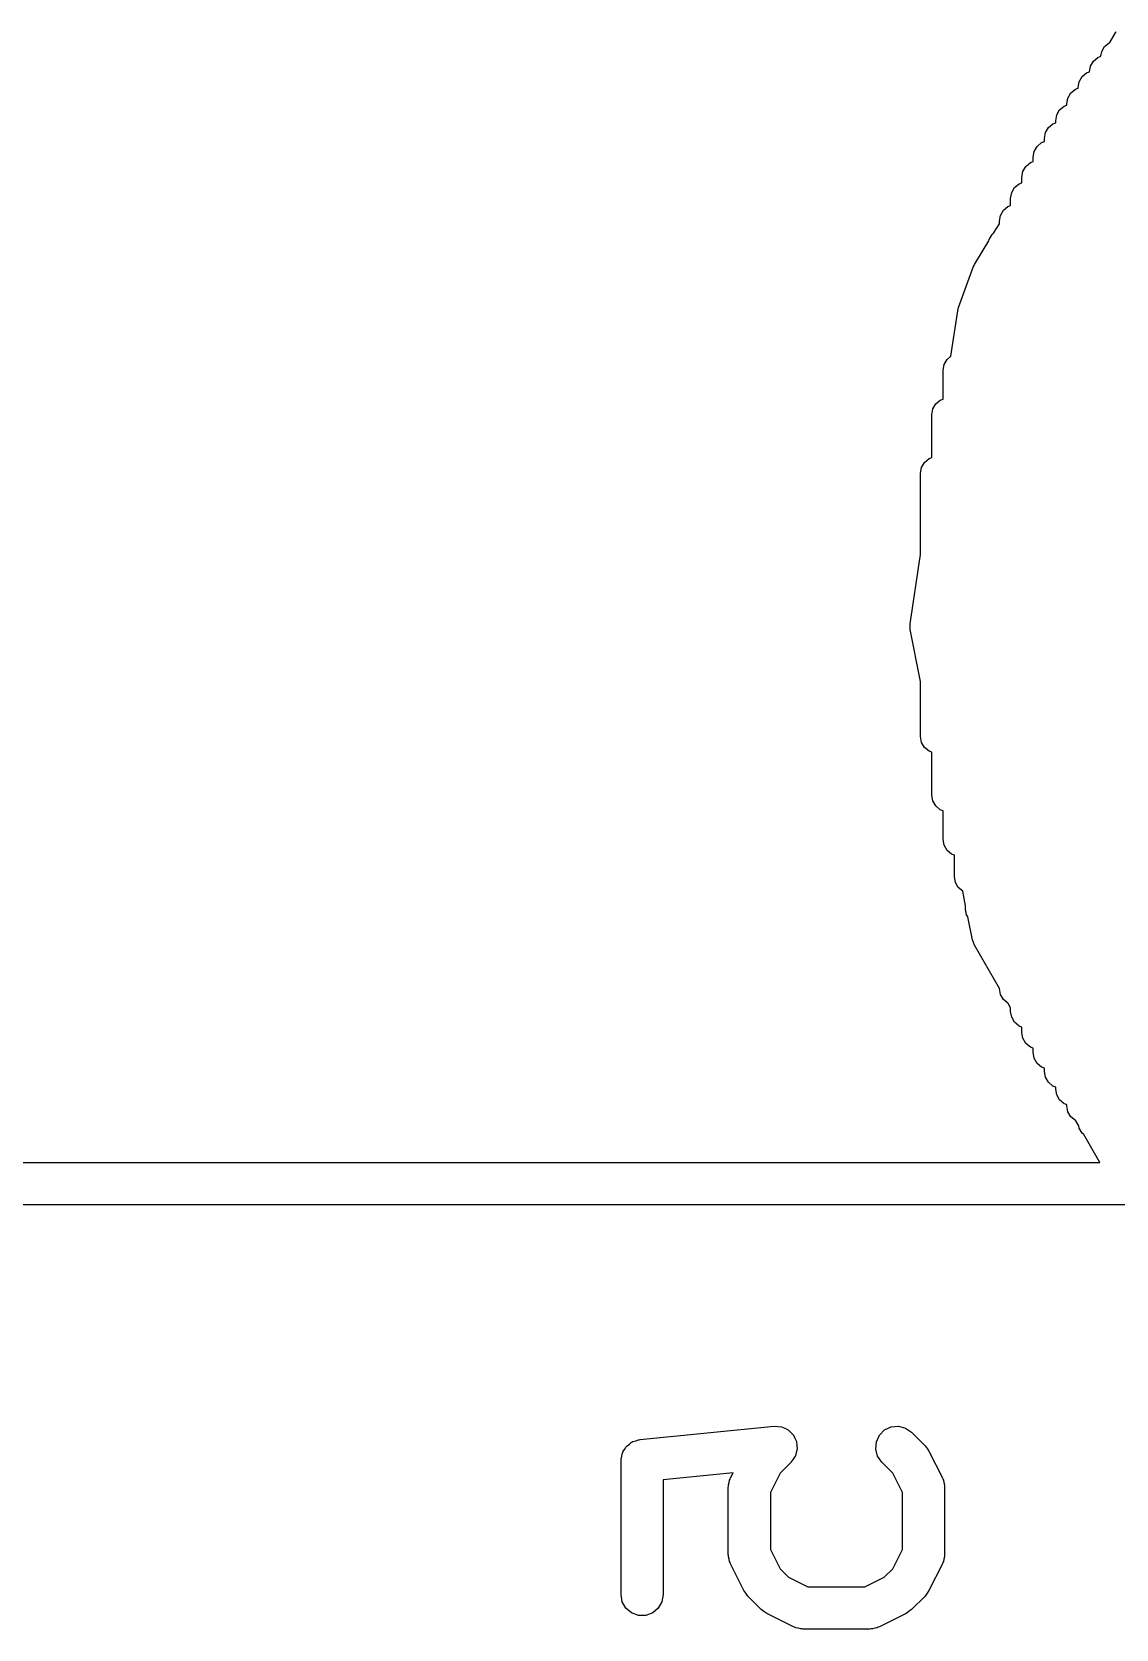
# Model space of a CAD drawing. Extents: x 25 to 326, y -201 to -21.
# Drawn here: x 71.07 to 74.92, y -30.79 to -25.11 of the extents above; entities that cross this region are included whole.
import ezdxf

# ---------------------------------------------------------------- set-up
doc = ezdxf.new("R2010")
doc.units = 0
doc.header["$MEASUREMENT"] = 0
doc.layers.add('BLACK', color=7, linetype='CONTINUOUS')

msp = doc.modelspace()

# ---------------------------------------------------------------- linework, layer by layer
at = {"layer": 'Black'}
for p, q in [((74.9011, -25.1513), (74.9145, -25.1292)), ((74.9145, -25.1292), (74.923, -25.1144)), ((74.923, -25.1144), (74.924, -25.1136)), ((74.859, -25.204), (74.8697, -25.2002)), ((74.8697, -25.2002), (74.8726, -25.1835)), ((74.8726, -25.1835), (74.883, -25.1654)), ((74.883, -25.1654), (74.899, -25.152)), ((74.899, -25.152), (74.9011, -25.1513)), ((74.803, -25.2724), (74.819, -25.259)), ((74.819, -25.259), (74.8291, -25.2554)), ((74.8291, -25.2554), (74.8326, -25.2355)), ((74.8326, -25.2355), (74.843, -25.2174)), ((74.843, -25.2174), (74.859, -25.204)), ((74.763, -25.3304), (74.779, -25.317)), ((74.779, -25.317), (74.789, -25.3134)), ((74.789, -25.311), (74.7926, -25.2905)), ((74.789, -25.3134), (74.789, -25.311)), ((74.7926, -25.2905), (74.803, -25.2724)), ((74.739, -25.377), (74.749, -25.3734)), ((74.749, -25.369), (74.7526, -25.3485)), ((74.749, -25.3734), (74.749, -25.369)), ((74.7526, -25.3485), (74.763, -25.3304)), ((74.709, -25.429), (74.7126, -25.4085)), ((74.709, -25.4364), (74.709, -25.429)), ((74.7126, -25.4085), (74.723, -25.3904)), ((74.723, -25.3904), (74.739, -25.377)), ((74.669, -25.492), (74.6726, -25.4715)), ((74.6726, -25.4715), (74.683, -25.4534)), ((74.683, -25.4534), (74.699, -25.44)), ((74.699, -25.44), (74.709, -25.4364)), ((74.629, -25.559), (74.6326, -25.5385)), ((74.6326, -25.5385), (74.643, -25.5204)), ((74.643, -25.5204), (74.659, -25.507)), ((74.659, -25.507), (74.669, -25.5034)), ((74.669, -25.5034), (74.669, -25.492)), ((74.5926, -25.6095), (74.603, -25.5914)), ((74.603, -25.5914), (74.619, -25.578)), ((74.619, -25.578), (74.629, -25.5744)), ((74.629, -25.5744), (74.629, -25.559)), ((74.563, -25.6664), (74.579, -25.653)), ((74.579, -25.653), (74.589, -25.6494)), ((74.589, -25.63), (74.5926, -25.6095)), ((74.589, -25.6494), (74.589, -25.63)), ((74.549, -25.705), (74.5526, -25.6845)), ((74.549, -25.7294), (74.549, -25.705)), ((74.5526, -25.6845), (74.563, -25.6664)), ((74.509, -25.786), (74.5126, -25.7655)), ((74.5126, -25.7655), (74.523, -25.7474)), ((74.523, -25.7474), (74.539, -25.734)), ((74.539, -25.734), (74.5482, -25.7307)), ((74.5482, -25.7307), (74.549, -25.7294)), ((74.4883, -25.829), (74.509, -25.7951)), ((74.509, -25.7951), (74.509, -25.786)), ((74.4209, -25.9397), (74.4718, -25.8561)), ((74.4718, -25.8561), (74.4726, -25.8515)), ((74.4726, -25.8515), (74.483, -25.8334)), ((74.483, -25.8334), (74.4883, -25.829)), ((74.4191, -25.9443), (74.4209, -25.9397)), ((74.3639, -26.0929), (74.4161, -25.9495)), ((74.4161, -25.9495), (74.4191, -25.9443)), ((74.3363, -26.2663), (74.361, -26.1044)), ((74.361, -26.1044), (74.3629, -26.0988)), ((74.3629, -26.0988), (74.3639, -26.0929)), ((74.3126, -26.2955), (74.323, -26.2774)), ((74.323, -26.2774), (74.3363, -26.2663)), ((74.309, -26.316), (74.3126, -26.2955)), ((74.309, -26.4184), (74.309, -26.316)), ((74.2726, -26.4535), (74.283, -26.4354)), ((74.283, -26.4354), (74.299, -26.422)), ((74.299, -26.422), (74.309, -26.4184)), ((74.269, -26.474), (74.2726, -26.4535)), ((74.269, -26.6264), (74.269, -26.474)), ((74.229, -26.682), (74.2326, -26.6615)), ((74.2326, -26.6615), (74.243, -26.6434)), ((74.243, -26.6434), (74.259, -26.63)), ((74.259, -26.63), (74.269, -26.6264)), ((74.229, -26.9711), (74.229, -26.682)), ((74.1916, -27.2168), (74.229, -26.9711)), ((74.1917, -27.2239), (74.1916, -27.2168)), ((74.1916, -27.2168), (74.1916, -27.2168)), ((74.1921, -27.2377), (74.1917, -27.2239)), ((74.229, -27.4218), (74.1921, -27.2377)), ((74.1921, -27.2377), (74.1921, -27.2377)), ((74.229, -27.618), (74.229, -27.4218)), ((74.2326, -27.6385), (74.229, -27.618)), ((74.243, -27.6566), (74.2326, -27.6385)), ((74.259, -27.67), (74.243, -27.6566)), ((74.269, -27.6736), (74.259, -27.67)), ((74.269, -27.826), (74.269, -27.6736)), ((74.2726, -27.8465), (74.269, -27.826)), ((74.283, -27.8646), (74.2726, -27.8465)), ((74.299, -27.878), (74.283, -27.8646)), ((74.309, -27.8816), (74.299, -27.878)), ((74.309, -27.984), (74.309, -27.8816)), ((74.3126, -28.0045), (74.309, -27.984)), ((74.323, -28.0226), (74.3126, -28.0045)), ((74.339, -28.036), (74.323, -28.0226)), ((74.349, -28.0396), (74.339, -28.036)), ((74.349, -28.116), (74.349, -28.0396)), ((74.3526, -28.1365), (74.349, -28.116)), ((74.363, -28.1546), (74.3526, -28.1365)), ((74.3786, -28.1676), (74.363, -28.1546)), ((74.389, -28.2195), (74.3786, -28.1676)), ((74.389, -28.231), (74.389, -28.2195)), ((74.3926, -28.2515), (74.389, -28.231)), ((74.3969, -28.259), (74.3926, -28.2515)), ((74.4134, -28.3409), (74.3969, -28.259)), ((74.4169, -28.35), (74.4134, -28.3409)), ((74.4202, -28.3591), (74.4169, -28.35)), ((74.509, -28.513), (74.4202, -28.3591)), ((74.509, -28.514), (74.509, -28.513)), ((74.5126, -28.5345), (74.509, -28.514)), ((74.523, -28.5526), (74.5126, -28.5345)), ((74.539, -28.566), (74.523, -28.5526)), ((74.5397, -28.5662), (74.539, -28.566)), ((74.549, -28.5823), (74.5397, -28.5662)), ((74.549, -28.595), (74.549, -28.5823)), ((74.5526, -28.6155), (74.549, -28.595)), ((74.563, -28.6336), (74.5526, -28.6155)), ((74.579, -28.647), (74.563, -28.6336)), ((74.5883, -28.6503), (74.579, -28.647)), ((74.589, -28.6516), (74.5883, -28.6503)), ((74.589, -28.67), (74.589, -28.6516)), ((74.5926, -28.6905), (74.589, -28.67)), ((74.603, -28.7086), (74.5926, -28.6905)), ((74.619, -28.722), (74.603, -28.7086)), ((74.629, -28.7256), (74.619, -28.722)), ((74.629, -28.741), (74.629, -28.7256)), ((74.6326, -28.7615), (74.629, -28.741)), ((74.643, -28.7796), (74.6326, -28.7615)), ((74.659, -28.793), (74.643, -28.7796)), ((74.669, -28.7966), (74.659, -28.793)), ((74.669, -28.808), (74.669, -28.7966)), ((74.6726, -28.8285), (74.669, -28.808)), ((74.683, -28.8466), (74.6726, -28.8285)), ((74.699, -28.86), (74.683, -28.8466)), ((74.709, -28.8636), (74.699, -28.86)), ((74.709, -28.871), (74.709, -28.8636)), ((74.7126, -28.8915), (74.709, -28.871)), ((74.723, -28.9096), (74.7126, -28.8915)), ((74.739, -28.923), (74.723, -28.9096)), ((74.7474, -28.926), (74.739, -28.923)), ((74.749, -28.9288), (74.7474, -28.926)), ((74.749, -28.931), (74.749, -28.9288)), ((74.7526, -28.9515), (74.749, -28.931)), ((74.763, -28.9696), (74.7526, -28.9515)), ((74.779, -28.983), (74.763, -28.9696)), ((74.7806, -28.9835), (74.779, -28.983)), ((74.7913, -29.0021), (74.7806, -28.9835)), ((74.7926, -29.0095), (74.7913, -29.0021)), ((74.803, -29.0276), (74.7926, -29.0095)), ((74.8088, -29.0324), (74.803, -29.0276)), ((74.8663, -29.132), (74.8088, -29.0324)), ((27.94, -29.132), (74.8663, -29.132)), ((74.9921, -29.282), (28.015, -29.282)), ((73.2319, -30.1167), (73.7081, -30.0691)), ((73.7081, -30.0691), (73.7086, -30.0691)), ((73.7086, -30.0691), (73.709, -30.069)), ((73.709, -30.069), (73.7215, -30.0701)), ((73.7215, -30.0701), (73.7341, -30.071)), ((73.7341, -30.071), (73.7345, -30.0712)), ((73.7345, -30.0712), (73.735, -30.0713)), ((73.735, -30.0713), (73.7464, -30.0766)), ((73.7464, -30.0766), (73.7578, -30.0817)), ((73.7578, -30.0817), (73.7582, -30.0821)), ((73.7582, -30.0821), (73.7586, -30.0823)), ((73.7586, -30.0823), (73.7675, -30.0912)), ((74.0827, -30.1007), (74.1011, -30.0823)), ((74.1011, -30.0823), (74.1247, -30.0713)), ((74.1247, -30.0713), (74.1507, -30.069)), ((74.1507, -30.069), (74.1758, -30.0757)), ((74.1758, -30.0757), (74.1972, -30.0907)), ((73.1819, -30.1431), (73.1841, -30.1413)), ((73.1841, -30.1413), (73.1857, -30.139)), ((73.1857, -30.139), (73.194, -30.133)), ((73.194, -30.133), (73.2019, -30.1264)), ((73.2019, -30.1264), (73.2045, -30.1254)), ((73.2045, -30.1254), (73.2068, -30.1238)), ((73.2068, -30.1238), (73.2167, -30.121)), ((73.2167, -30.121), (73.2264, -30.1175)), ((73.2264, -30.1175), (73.2292, -30.1175)), ((73.2292, -30.1175), (73.2319, -30.1167)), ((73.7675, -30.0912), (73.7765, -30.0999)), ((73.7765, -30.0999), (73.7767, -30.1004)), ((73.7767, -30.1004), (73.777, -30.1007)), ((73.777, -30.1007), (73.7823, -30.1121)), ((73.7823, -30.1121), (73.7878, -30.1234)), ((73.7878, -30.1234), (73.7878, -30.1239)), ((73.7878, -30.1239), (73.788, -30.1243)), ((73.788, -30.1243), (73.7891, -30.1368)), ((73.7891, -30.1368), (73.7904, -30.1493)), ((74.0694, -30.1502), (74.0717, -30.1243)), ((74.0717, -30.1243), (74.0827, -30.1007)), ((74.1972, -30.0907), (74.2448, -30.1383)), ((74.2448, -30.1383), (74.2517, -30.1481)), ((73.1644, -30.1913), (73.1649, -30.1885)), ((73.1644, -30.6675), (73.1644, -30.1913)), ((73.1646, -30.1857), (73.1671, -30.1758)), ((73.1649, -30.1885), (73.1646, -30.1857)), ((73.1671, -30.1758), (73.1689, -30.1657)), ((73.1689, -30.1657), (73.1703, -30.1632)), ((73.1703, -30.1632), (73.171, -30.1605)), ((73.171, -30.1605), (73.1768, -30.152)), ((73.1768, -30.152), (73.1819, -30.1431)), ((73.7686, -30.1967), (73.7296, -30.2358)), ((73.7689, -30.1964), (73.7686, -30.1967)), ((73.7693, -30.1961), (73.7689, -30.1964)), ((73.7763, -30.1857), (73.7693, -30.1961)), ((73.7835, -30.1754), (73.7763, -30.1857)), ((73.7837, -30.175), (73.7835, -30.1754)), ((73.7839, -30.1746), (73.7837, -30.175)), ((73.787, -30.1624), (73.7839, -30.1746)), ((73.7903, -30.1503), (73.787, -30.1624)), ((73.7904, -30.1493), (73.7902, -30.1498)), ((73.7902, -30.1498), (73.7903, -30.1503)), ((74.0762, -30.1754), (74.0694, -30.1502)), ((74.0911, -30.1967), (74.0762, -30.1754)), ((74.1301, -30.2358), (74.0911, -30.1967)), ((74.2517, -30.1481), (74.2588, -30.1578)), ((74.2588, -30.1578), (74.3065, -30.253)), ((73.5626, -30.2344), (73.3144, -30.2592)), ((73.552, -30.2572), (73.5533, -30.253)), ((73.5533, -30.253), (73.5626, -30.2344)), ((73.7296, -30.2358), (73.6953, -30.3043)), ((74.1644, -30.3043), (74.1301, -30.2358)), ((74.3065, -30.253), (74.3077, -30.2572)), ((73.3144, -30.2592), (73.3144, -30.6675)), ((73.5453, -30.2866), (73.5461, -30.2823)), ((73.5453, -30.5247), (73.5453, -30.2866)), ((73.5458, -30.278), (73.5483, -30.2696)), ((73.5461, -30.2823), (73.5458, -30.278)), ((73.5483, -30.2696), (73.5499, -30.2609)), ((73.5499, -30.2609), (73.552, -30.2572)), ((73.6953, -30.3043), (73.6953, -30.507)), ((74.1644, -30.507), (74.1644, -30.3043)), ((74.3077, -30.2572), (74.3099, -30.2609)), ((74.3099, -30.2609), (74.3114, -30.2696)), ((74.3114, -30.2696), (74.3139, -30.278)), ((74.3139, -30.278), (74.3136, -30.2823)), ((74.3136, -30.2823), (74.3144, -30.2866)), ((74.3144, -30.2866), (74.3144, -30.5247)), ((73.5461, -30.5289), (73.5453, -30.5247)), ((73.5458, -30.5332), (73.5461, -30.5289)), ((73.5483, -30.5417), (73.5458, -30.5332)), ((73.6953, -30.507), (73.7296, -30.5755)), ((74.1301, -30.5755), (74.1644, -30.507)), ((74.3139, -30.5332), (74.3114, -30.5417)), ((74.3144, -30.5247), (74.3136, -30.5289)), ((74.3136, -30.5289), (74.3139, -30.5332)), ((73.5499, -30.5503), (73.5483, -30.5417)), ((73.552, -30.5541), (73.5499, -30.5503)), ((73.5533, -30.5582), (73.552, -30.5541)), ((73.6009, -30.6534), (73.5533, -30.5582)), ((73.7296, -30.5755), (73.76, -30.6059)), ((74.0997, -30.6059), (74.1301, -30.5755)), ((74.3065, -30.5582), (74.2588, -30.6534)), ((74.3077, -30.5541), (74.3065, -30.5582)), ((74.3099, -30.5503), (74.3077, -30.5541)), ((74.3114, -30.5417), (74.3099, -30.5503)), ((73.76, -30.6059), (73.8285, -30.6401)), ((73.8285, -30.6401), (74.0312, -30.6401)), ((74.0312, -30.6401), (74.0997, -30.6059)), ((73.1689, -30.6932), (73.1644, -30.6675)), ((73.1819, -30.7157), (73.1689, -30.6932)), ((73.3099, -30.6932), (73.2968, -30.7157)), ((73.3144, -30.6675), (73.3099, -30.6932)), ((73.608, -30.6631), (73.6009, -30.6534)), ((73.6149, -30.6729), (73.608, -30.6631)), ((73.6625, -30.7206), (73.6149, -30.6729)), ((74.2448, -30.6729), (74.1972, -30.7206)), ((74.2517, -30.6631), (74.2448, -30.6729)), ((74.2588, -30.6534), (74.2517, -30.6631)), ((73.2019, -30.7325), (73.1819, -30.7157)), ((73.2264, -30.7414), (73.2019, -30.7325)), ((73.2524, -30.7414), (73.2264, -30.7414)), ((73.2769, -30.7325), (73.2524, -30.7414)), ((73.2968, -30.7157), (73.2769, -30.7325)), ((73.6724, -30.7274), (73.6625, -30.7206)), ((73.682, -30.7346), (73.6724, -30.7274)), ((73.7773, -30.7822), (73.682, -30.7346)), ((74.1777, -30.7346), (74.0824, -30.7822)), ((74.1873, -30.7274), (74.1777, -30.7346)), ((74.1972, -30.7206), (74.1873, -30.7274)), ((73.7814, -30.7835), (73.7773, -30.7822)), ((73.7852, -30.7856), (73.7814, -30.7835)), ((73.7938, -30.7871), (73.7852, -30.7856)), ((73.8022, -30.7897), (73.7938, -30.7871)), ((73.8066, -30.7894), (73.8022, -30.7897)), ((73.8108, -30.7901), (73.8066, -30.7894)), ((74.0489, -30.7901), (73.8108, -30.7901)), ((74.0532, -30.7894), (74.0489, -30.7901)), ((74.0575, -30.7897), (74.0532, -30.7894)), ((74.0659, -30.7871), (74.0575, -30.7897)), ((74.0746, -30.7856), (74.0659, -30.7871)), ((74.0783, -30.7835), (74.0746, -30.7856)), ((74.0824, -30.7822), (74.0783, -30.7835))]:
    msp.add_line(p, q, dxfattribs=at)

doc.saveas('drawing.dxf')
